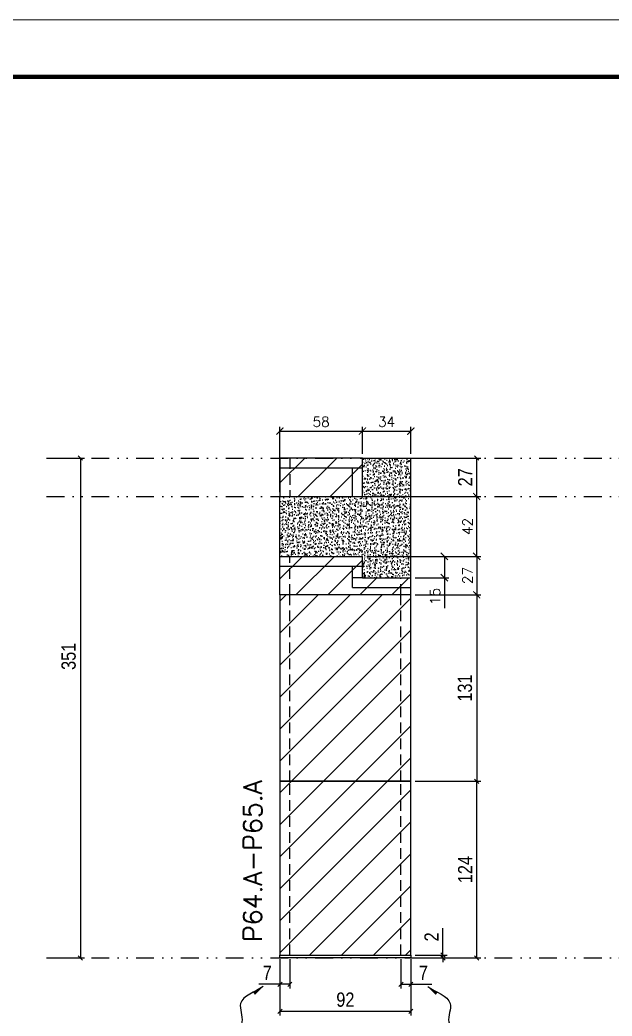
# Model space of a CAD drawing. Extents: x 28748 to 35002, y 14885 to 43501.
# Drawn here: x 29164 to 29580, y 35910 to 36609 of the extents above; entities that cross this region are included whole.
import ezdxf

# ---------------------------------------------------------------- set-up
doc = ezdxf.new("R2010")
doc.units = 0
for name, pattern in [('DASHED', [0.75, 0.5, -0.25]), ('DIVIDE2', [0.625, 0.25, -0.125, 0, -0.125, 0, -0.125]), ('HIDDEN', [0.375, 0.25, -0.125])]:
    doc.linetypes.add(name, pattern=pattern)
for name, color, linetype in [('COTA', 241, 'Continuous'), ('Nível', 160, 'Continuous'), ('Painéis', 200, 'Continuous'), ('SARR_2.2x7', 40, 'Continuous'), ('Sarrafo de Pressão', 42, 'HIDDEN')]:
    doc.layers.add(name, color=color, linetype=linetype)
for name, color, linetype, lineweight in [('Folhas', 255, 'Continuous', 9), ('Hachura', 251, 'Continuous', 9), ('SARRAFO DE PRESSAO', 251, 'DASHED', 9), ('Texto Seção', 7, 'Continuous', 15)]:
    doc.layers.add(name, color=color, linetype=linetype, lineweight=lineweight)
doc.styles.add('COTA TECNICA', font='techl___.ttf', dxfattribs={"height": 10})
doc.styles.add('COTA TECNICA-50', font='techl___.ttf', dxfattribs={"height": 10})
doc.styles.add('REGUA-120', font='ROMANS.shx', dxfattribs={"height": 15})
doc.styles.add('ROMANS', font='romans.shx')
doc.styles.get("Standard").update_dxf_attribs({"font": 'arial.ttf'})
doc.dimstyles.new('COTA PAINEL-50', dxfattribs={"dimtxt": 10, "dimasz": 3, "dimexe": 3, "dimexo": 3, "dimgap": 3, "dimtad": 1, "dimdec": 1, "dimzin": 12, "dimdsep": 46, "dimtxsty": 'COTA TECNICA-50', "dimblk1": 'OBLIQUE', "dimblk2": 'OBLIQUE', "dimsah": 1, "dimcen": 0.9, "dimclrd": 4, "dimclre": 4, "dimclrt": 240, "dimadec": 1, "dimazin": 3, "dimtfac": 1, "dimtdec": 1, "dimtmove": 0, "dimatfit": 3, "dimfxl": 1, "dimtolj": 1, "dimtzin": 12, "dimarcsym": 0})
doc.dimstyles.new('Cota Paínel', dxfattribs={"dimtxt": 7, "dimasz": 5, "dimexe": 3, "dimexo": 3, "dimgap": 3, "dimtad": 1, "dimdec": 1, "dimzin": 12, "dimdsep": 46, "dimtxsty": 'ROMANS', "dimblk": 'ARCHTICK', "dimcen": 0, "dimclrd": 4, "dimclre": 4, "dimclrt": 1, "dimadec": 1, "dimazin": 3, "dimtfac": 1, "dimtdec": 1, "dimtmove": 0, "dimatfit": 3, "dimldrblk": 'OBLIQUE', "dimfxl": 1, "dimtolj": 1, "dimtzin": 12, "dimarcsym": 0})
doc.dimstyles.new('PAINEL', dxfattribs={"dimtxt": 10, "dimasz": 3, "dimexe": 3, "dimexo": 3, "dimgap": 3, "dimtad": 1, "dimdec": 1, "dimzin": 12, "dimdsep": 46, "dimtxsty": 'COTA TECNICA', "dimblk1": 'OBLIQUE', "dimblk2": 'OBLIQUE', "dimsah": 1, "dimcen": 0.9, "dimclrd": 4, "dimclre": 4, "dimclrt": 240, "dimadec": 1, "dimazin": 3, "dimtfac": 1, "dimtdec": 1, "dimtmove": 0, "dimatfit": 3, "dimfxl": 1, "dimtolj": 1, "dimtzin": 12, "dimarcsym": 0})
doc.dimstyles.get("Standard").update_dxf_attribs({"dimtxt": 0.18, "dimasz": 0.18, "dimexe": 0.18, "dimexo": 0.0625, "dimgap": 0.09, "dimtad": 0, "dimtih": 1, "dimtoh": 1, "dimdec": 4, "dimzin": 0, "dimdsep": 46, "dimtxsty": 'Standard', "dimcen": 0.09, "dimadec": 0, "dimazin": 0, "dimtfac": 1, "dimtdec": 4, "dimtofl": 0, "dimtmove": 0, "dimatfit": 3, "dimfxl": 1, "dimtolj": 1, "dimtzin": 0, "dimarcsym": 0})
pattern_1 = [(45, (-100272.658, 8260.539), (-11.2253202, 11.2253202), [])]

# ---------------------------------------------------------------- blocks, each defined once
blk = doc.blocks.new('9999999999')
at = {"layer": 'Folhas'}
blk.add_lwpolyline([(98138.98, 34190.21), (99623.98, 34190.21), (99623.98, 35240.21), (98138.98, 35240.21)], close=True, dxfattribs=at)
at = {"layer": 'Folhas', "color": 30, "const_width": 3}
blk.add_lwpolyline([(98213.98, 34230.21), (99583.98, 34230.21), (99583.98, 35200.21), (98213.98, 35200.21)], close=True, dxfattribs=at)
blk = doc.blocks.new('_Oblique')
at = {"color": 0, "linetype": 'ByBlock', "lineweight": -2}
blk.add_line((-0.5, -0.5), (0.5, 0.5), dxfattribs=at)
blk = doc.blocks.new('*D1623')
at = {"layer": 'COTA', "color": 4, "linetype": 'ByBlock', "lineweight": -2, "transparency": 16777216}
for p, q in [((29186, 36301.58), (29209.72, 36301.58)), ((29206.72, 36301.58), (29206.72, 35950.58)), ((29186, 35950.58), (29209.72, 35950.58))]:
    blk.add_line(p, q, dxfattribs=at)
at = {"layer": 'Defpoints', "color": 0, "linetype": 'ByBlock', "transparency": 16777216}
for p in [(29183, 36301.58), (29183, 35950.58), (29206.72, 35950.58)]:
    blk.add_point(p, dxfattribs=at)
at = {"layer": 'COTA', "color": 4, "linetype": 'ByBlock', "lineweight": -2, "transparency": 16777216, "xscale": 3, "yscale": 3, "zscale": 3}
for p, rotation in [((29206.72, 36301.58), 90), ((29206.72, 35950.58), 270)]:
    blk.add_blockref('_Oblique', p, dxfattribs=dict(at, rotation=rotation))
at = {"layer": 'COTA', "color": 240, "linetype": 'ByBlock', "transparency": 16777216, "insert": (29198.5, 36162.36), "char_height": 10, "attachment_point": 5, "rotation": 90, "style": 'COTA TECNICA'}
blk.add_mtext('\\A1;351', dxfattribs=at)
blk = doc.blocks.new('*D585')
at = {"layer": 'COTA', "color": 4, "lineweight": -2, "transparency": 16777216}
for p, q in [((29346.85, 35949.58), (29346.85, 35910.12)), ((29438.85, 35949.58), (29438.85, 35910.12)), ((29346.85, 35913.12), (29438.85, 35913.12))]:
    blk.add_line(p, q, dxfattribs=at)
at = {"layer": 'Defpoints', "color": 0, "transparency": 16777216}
for p in [(29346.85, 35952.58), (29438.85, 35952.58), (29438.85, 35913.12)]:
    blk.add_point(p, dxfattribs=at)
at = {"layer": 'COTA', "color": 4, "lineweight": -2, "transparency": 16777216, "xscale": 3, "yscale": 3, "zscale": 3, "rotation": 180}
blk.add_blockref('_Oblique', (29346.85, 35913.12), dxfattribs=at)
at = {"layer": 'COTA', "color": 4, "lineweight": -2, "transparency": 16777216, "xscale": 3, "yscale": 3, "zscale": 3}
blk.add_blockref('_Oblique', (29438.85, 35913.12), dxfattribs=at)
at = {"layer": 'COTA', "color": 240, "transparency": 16777216, "insert": (29392.85, 35921.21), "char_height": 10, "attachment_point": 5, "style": 'COTA TECNICA'}
blk.add_mtext('\\A1;92', dxfattribs=at)
blk = doc.blocks.new('*D586')
at = {"layer": 'COTA', "color": 4, "lineweight": -2, "transparency": 16777216}
for p, q in [((29346.85, 35947.58), (29346.85, 35929.07)), ((29353.85, 35949.58), (29353.85, 35929.07)), ((29346.85, 35932.07), (29332.12, 35932.07)), ((29353.85, 35932.07), (29346.85, 35932.07))]:
    blk.add_line(p, q, dxfattribs=at)
at = {"layer": 'Defpoints', "color": 0, "transparency": 16777216}
for p in [(29353.85, 35952.58), (29346.85, 35950.58), (29346.85, 35932.07)]:
    blk.add_point(p, dxfattribs=at)
at = {"layer": 'COTA', "color": 4, "lineweight": -2, "transparency": 16777216, "xscale": 3, "yscale": 3, "zscale": 3, "rotation": 180}
blk.add_blockref('_Oblique', (29346.85, 35932.07), dxfattribs=at)
at = {"layer": 'COTA', "color": 4, "lineweight": -2, "transparency": 16777216, "xscale": 3, "yscale": 3, "zscale": 3}
blk.add_blockref('_Oblique', (29353.85, 35932.07), dxfattribs=at)
at = {"layer": 'COTA', "color": 240, "transparency": 16777216, "insert": (29337.98, 35940.14), "char_height": 10, "attachment_point": 5, "style": 'COTA TECNICA-50'}
blk.add_mtext('\\A1;7', dxfattribs=at)
blk = doc.blocks.new('*D587')
at = {"layer": 'COTA', "color": 4, "lineweight": -2, "transparency": 16777216}
for p, q in [((29431.85, 35949.58), (29431.85, 35929.07)), ((29438.85, 35947.58), (29438.85, 35929.07)), ((29431.85, 35932.07), (29438.85, 35932.07)), ((29438.85, 35932.07), (29453.58, 35932.07))]:
    blk.add_line(p, q, dxfattribs=at)
at = {"layer": 'Defpoints', "color": 0, "transparency": 16777216}
for p in [(29431.85, 35952.58), (29438.85, 35950.58), (29438.85, 35932.07)]:
    blk.add_point(p, dxfattribs=at)
at = {"layer": 'COTA', "color": 4, "lineweight": -2, "transparency": 16777216, "xscale": 3, "yscale": 3, "zscale": 3, "rotation": 180}
blk.add_blockref('_Oblique', (29431.85, 35932.07), dxfattribs=at)
at = {"layer": 'COTA', "color": 4, "lineweight": -2, "transparency": 16777216, "xscale": 3, "yscale": 3, "zscale": 3}
blk.add_blockref('_Oblique', (29438.85, 35932.07), dxfattribs=at)
at = {"layer": 'COTA', "color": 240, "transparency": 16777216, "insert": (29447.72, 35940.14), "char_height": 10, "attachment_point": 5, "style": 'COTA TECNICA-50'}
blk.add_mtext('\\A1;7', dxfattribs=at)
blk = doc.blocks.new('*D588')
at = {"layer": 'COTA', "color": 4, "lineweight": -2, "transparency": 16777216}
for p, q in [((29441.85, 36074.58), (29488.09, 36074.58)), ((29485.09, 35950.58), (29485.09, 36074.58)), ((29441.85, 35950.58), (29488.09, 35950.58))]:
    blk.add_line(p, q, dxfattribs=at)
at = {"layer": 'Defpoints', "color": 0, "transparency": 16777216}
for p in [(29438.85, 36074.58), (29485.09, 36074.58), (29438.85, 35950.58)]:
    blk.add_point(p, dxfattribs=at)
at = {"layer": 'COTA', "color": 4, "lineweight": -2, "transparency": 16777216, "xscale": 3, "yscale": 3, "zscale": 3}
for p, rotation in [((29485.09, 36074.58), 90), ((29485.09, 35950.58), 270)]:
    blk.add_blockref('_Oblique', p, dxfattribs=dict(at, rotation=rotation))
at = {"layer": 'COTA', "color": 240, "transparency": 16777216, "insert": (29477.02, 36012.58), "char_height": 10, "attachment_point": 5, "rotation": 90, "style": 'COTA TECNICA-50'}
blk.add_mtext('\\A1;124', dxfattribs=at)
blk = doc.blocks.new('*D589')
at = {"layer": 'COTA', "color": 4, "lineweight": -2, "transparency": 16777216}
for p, q in [((29461.38, 35952.58), (29461.38, 35971.38)), ((29441.85, 35952.58), (29464.38, 35952.58)), ((29461.38, 35950.58), (29461.38, 35952.58)), ((29441.85, 35950.58), (29464.38, 35950.58)), ((29461.38, 35950.58), (29461.38, 35947.58))]:
    blk.add_line(p, q, dxfattribs=at)
at = {"layer": 'Defpoints', "color": 0, "transparency": 16777216}
for p in [(29438.85, 35952.58), (29438.85, 35950.58), (29461.38, 35950.58)]:
    blk.add_point(p, dxfattribs=at)
at = {"layer": 'COTA', "color": 4, "lineweight": -2, "transparency": 16777216, "xscale": 3, "yscale": 3, "zscale": 3}
for p, rotation in [((29461.38, 35952.58), 270), ((29461.38, 35950.58), 90)]:
    blk.add_blockref('_Oblique', p, dxfattribs=dict(at, rotation=rotation))
at = {"layer": 'COTA', "color": 240, "transparency": 16777216, "insert": (29453.38, 35965.32), "char_height": 10, "attachment_point": 5, "rotation": 90, "style": 'COTA TECNICA-50'}
blk.add_mtext('\\A1;2', dxfattribs=at)
blk = doc.blocks.new('*D590')
at = {"layer": 'COTA', "color": 4, "linetype": 'ByBlock', "lineweight": -2, "transparency": 16777216}
for p, q in [((29441.85, 36205.58), (29488.09, 36205.58)), ((29485.09, 36205.58), (29485.09, 36074.58)), ((29441.85, 36074.58), (29488.09, 36074.58))]:
    blk.add_line(p, q, dxfattribs=at)
at = {"layer": 'Defpoints', "color": 0, "linetype": 'ByBlock', "transparency": 16777216}
for p in [(29438.85, 36205.58), (29438.85, 36074.58), (29485.09, 36074.58)]:
    blk.add_point(p, dxfattribs=at)
at = {"layer": 'COTA', "color": 4, "linetype": 'ByBlock', "lineweight": -2, "transparency": 16777216, "xscale": 3, "yscale": 3, "zscale": 3}
for p, rotation in [((29485.09, 36205.58), 90), ((29485.09, 36074.58), 270)]:
    blk.add_blockref('_Oblique', p, dxfattribs=dict(at, rotation=rotation))
at = {"layer": 'COTA', "color": 240, "linetype": 'ByBlock', "transparency": 16777216, "insert": (29476.87, 36140.08), "char_height": 10, "attachment_point": 5, "rotation": 90, "style": 'COTA TECNICA'}
blk.add_mtext('\\A1;131', dxfattribs=at)
blk = doc.blocks.new('_ArchTick')
at = {"color": 0, "linetype": 'ByBlock', "const_width": 0.15}
blk.add_lwpolyline([(-0.5, -0.5), (0.5, 0.5)], dxfattribs=at)
blk = doc.blocks.new('*D1683')
at = {"layer": 'COTA', "color": 4, "lineweight": -2, "transparency": 16777216}
for p, q in [((29407.85, 36232.58), (29488.09, 36232.58)), ((29485.09, 36232.58), (29485.09, 36205.58)), ((29441.85, 36205.58), (29488.09, 36205.58))]:
    blk.add_line(p, q, dxfattribs=at)
at = {"layer": 'Defpoints', "color": 0, "transparency": 16777216}
for p in [(29404.85, 36232.58), (29438.85, 36205.58), (29485.09, 36205.58)]:
    blk.add_point(p, dxfattribs=at)
at = {"layer": 'COTA', "color": 4, "lineweight": -2, "transparency": 16777216, "xscale": 5, "yscale": 5, "zscale": 5}
for p, rotation in [((29485.09, 36232.58), 90), ((29485.09, 36205.58), 270)]:
    blk.add_blockref('_ArchTick', p, dxfattribs=dict(at, rotation=rotation))
at = {"layer": 'COTA', "color": 1, "transparency": 16777216, "insert": (29478.59, 36219.08), "char_height": 7, "attachment_point": 5, "rotation": 90, "style": 'ROMANS'}
blk.add_mtext('\\A1;27', dxfattribs=at)
blk = doc.blocks.new('*D1684')
at = {"layer": 'COTA', "color": 4, "lineweight": -2, "transparency": 16777216}
for p, q in [((29407.85, 36232.58), (29465.42, 36232.58)), ((29462.42, 36232.58), (29462.42, 36217.58)), ((29441.85, 36217.58), (29465.42, 36217.58)), ((29462.42, 36217.58), (29462.42, 36196.24))]:
    blk.add_line(p, q, dxfattribs=at)
at = {"layer": 'Defpoints', "color": 0, "transparency": 16777216}
for p in [(29404.85, 36232.58), (29438.85, 36217.58), (29462.42, 36217.58)]:
    blk.add_point(p, dxfattribs=at)
at = {"layer": 'COTA', "color": 4, "lineweight": -2, "transparency": 16777216, "xscale": 5, "yscale": 5, "zscale": 5}
for p, rotation in [((29462.42, 36232.58), 90), ((29462.42, 36217.58), 270)]:
    blk.add_blockref('_ArchTick', p, dxfattribs=dict(at, rotation=rotation))
at = {"layer": 'COTA', "color": 1, "transparency": 16777216, "insert": (29455.92, 36204.41), "char_height": 7, "attachment_point": 5, "rotation": 90, "style": 'ROMANS'}
blk.add_mtext('\\A1;15', dxfattribs=at)
blk = doc.blocks.new('*D1666')
at = {"layer": 'COTA', "color": 4, "lineweight": -2, "transparency": 16777216}
for p, q in [((29346.85, 36277.58), (29346.85, 36323.55)), ((29404.85, 36304.58), (29404.85, 36323.55)), ((29346.85, 36320.55), (29404.85, 36320.55))]:
    blk.add_line(p, q, dxfattribs=at)
at = {"layer": 'Defpoints', "color": 0, "transparency": 16777216}
for p in [(29404.85, 36320.55), (29404.85, 36301.58), (29346.85, 36274.58)]:
    blk.add_point(p, dxfattribs=at)
at = {"layer": 'COTA', "color": 4, "lineweight": -2, "transparency": 16777216, "xscale": 5, "yscale": 5, "zscale": 5, "rotation": 180}
blk.add_blockref('_ArchTick', (29346.85, 36320.55), dxfattribs=at)
at = {"layer": 'COTA', "color": 4, "lineweight": -2, "transparency": 16777216, "xscale": 5, "yscale": 5, "zscale": 5}
blk.add_blockref('_ArchTick', (29404.85, 36320.55), dxfattribs=at)
at = {"layer": 'COTA', "color": 1, "transparency": 16777216, "insert": (29375.85, 36327.05), "char_height": 7, "attachment_point": 5, "style": 'ROMANS'}
blk.add_mtext('\\A1;58', dxfattribs=at)
blk = doc.blocks.new('*D1667')
at = {"layer": 'COTA', "color": 4, "lineweight": -2, "transparency": 16777216}
for p, q in [((29404.85, 36304.58), (29404.85, 36323.55)), ((29438.85, 36304.58), (29438.85, 36323.55)), ((29404.85, 36320.55), (29438.85, 36320.55))]:
    blk.add_line(p, q, dxfattribs=at)
at = {"layer": 'Defpoints', "color": 0, "transparency": 16777216}
for p in [(29438.85, 36320.55), (29404.85, 36301.58), (29438.85, 36301.58)]:
    blk.add_point(p, dxfattribs=at)
at = {"layer": 'COTA', "color": 4, "lineweight": -2, "transparency": 16777216, "xscale": 5, "yscale": 5, "zscale": 5, "rotation": 180}
blk.add_blockref('_ArchTick', (29404.85, 36320.55), dxfattribs=at)
at = {"layer": 'COTA', "color": 4, "lineweight": -2, "transparency": 16777216, "xscale": 5, "yscale": 5, "zscale": 5}
blk.add_blockref('_ArchTick', (29438.85, 36320.55), dxfattribs=at)
at = {"layer": 'COTA', "color": 1, "transparency": 16777216, "insert": (29421.85, 36327.05), "char_height": 7, "attachment_point": 5, "style": 'ROMANS'}
blk.add_mtext('\\A1;34', dxfattribs=at)
blk = doc.blocks.new('*D567')
at = {"layer": 'COTA', "color": 4, "lineweight": -2, "transparency": 16777216}
for p, q in [((29407.85, 36274.58), (29488.09, 36274.58)), ((29485.09, 36232.58), (29485.09, 36274.58)), ((29407.85, 36232.58), (29488.09, 36232.58))]:
    blk.add_line(p, q, dxfattribs=at)
at = {"layer": 'Defpoints', "color": 0, "transparency": 16777216}
for p in [(29404.85, 36274.58), (29485.09, 36274.58), (29404.85, 36232.58)]:
    blk.add_point(p, dxfattribs=at)
at = {"layer": 'COTA', "color": 4, "lineweight": -2, "transparency": 16777216, "xscale": 5, "yscale": 5, "zscale": 5}
for p, rotation in [((29485.09, 36274.58), 90), ((29485.09, 36232.58), 270)]:
    blk.add_blockref('_ArchTick', p, dxfattribs=dict(at, rotation=rotation))
at = {"layer": 'COTA', "color": 1, "transparency": 16777216, "insert": (29478.59, 36253.58), "char_height": 7, "attachment_point": 5, "rotation": 90, "style": 'ROMANS'}
blk.add_mtext('\\A1;42', dxfattribs=at)
blk = doc.blocks.new('*D2253')
at = {"layer": 'COTA', "color": 4, "lineweight": -2, "transparency": 16777216}
for p, q in [((29441.85, 36301.58), (29488.09, 36301.58)), ((29485.09, 36274.58), (29485.09, 36301.58)), ((29407.85, 36274.58), (29488.09, 36274.58))]:
    blk.add_line(p, q, dxfattribs=at)
at = {"layer": 'Defpoints', "color": 0, "transparency": 16777216}
for p in [(29438.85, 36301.58), (29485.09, 36301.58), (29404.85, 36274.58)]:
    blk.add_point(p, dxfattribs=at)
at = {"layer": 'COTA', "color": 4, "lineweight": -2, "transparency": 16777216, "xscale": 3, "yscale": 3, "zscale": 3}
for p, rotation in [((29485.09, 36301.58), 90), ((29485.09, 36274.58), 270)]:
    blk.add_blockref('_Oblique', p, dxfattribs=dict(at, rotation=rotation))
at = {"layer": 'COTA', "color": 240, "transparency": 16777216, "insert": (29477.02, 36288.08), "char_height": 10, "attachment_point": 5, "rotation": 90, "style": 'COTA TECNICA'}
blk.add_mtext('\\A1;27', dxfattribs=at)

msp = doc.modelspace()

# ---------------------------------------------------------------- hatches: boundary and pattern name
at = {"layer": 'COTA', "linetype": 'ByBlock'}
h = msp.add_hatch(dxfattribs=at)
h.set_pattern_fill('AR-CONC', color=256, scale=0.03)
h.paths.add_polyline_path([(29438.85, 36301.58), (29404.85, 36301.58), (29404.85, 36274.58), (29346.85, 36274.58), (29346.85, 36232.58), (29404.85, 36232.58), (29404.85, 36217.58), (29438.85, 36217.58)])
at = {"layer": 'Hachura'}
h = msp.add_hatch(dxfattribs=at)
h.set_pattern_fill('ANSI31', color=256, scale=5)
h.paths.add_polyline_path([(29404.85, 36301.58), (29346.85, 36301.58), (29346.85, 36274.58), (29404.85, 36274.58)], flags=17)
h = msp.add_hatch(dxfattribs=at)
h.set_pattern_fill('ANSI31', color=256, scale=5)
h.paths.add_polyline_path([(29438.85, 36217.58), (29404.85, 36217.58), (29404.85, 36232.58), (29346.85, 36232.58), (29346.85, 36205.58), (29438.85, 36205.58)])
at = {"layer": 'Hachura', "linetype": 'ByBlock'}
h = msp.add_hatch(dxfattribs=at)
h.set_pattern_fill('ANSI31', color=256, scale=5)
h.set_pattern_definition(pattern_1)
h.paths.add_polyline_path([(29346.85, 36205.58), (29346.85, 36074.58), (29438.85, 36074.58), (29438.85, 36205.58)])
h = msp.add_hatch(dxfattribs=at)
h.set_pattern_fill('ANSI31', color=256, scale=5)
h.set_pattern_definition(pattern_1)
h.paths.add_polyline_path([(29438.85, 36074.58), (29346.85, 36074.58), (29346.85, 35952.58), (29438.85, 35952.58)])

# ---------------------------------------------------------------- linework, layer by layer
at = {"layer": 'COTA', "linetype": 'ByBlock'}
for p, q in [((29404.85, 36301.58), (29438.85, 36301.58)), ((29438.85, 36217.58), (29438.85, 36301.58)), ((29346.85, 36232.58), (29346.85, 36274.58))]:
    msp.add_line(p, q, dxfattribs=at)
at = {"layer": 'Nível', "color": 4, "linetype": 'DIVIDE2', "ltscale": 50}
for p, q in [((29183, 36301.58), (30193.34, 36301.58)), ((29183, 36274.58), (30193.34, 36274.58)), ((29183, 35950.58), (30193.34, 35950.58))]:
    msp.add_line(p, q, dxfattribs=at)
at = {"layer": 'Painéis'}
for p, q in [((29404.85, 36301.58), (29346.85, 36301.58)), ((29346.85, 36301.58), (29346.85, 36274.58)), ((29404.85, 36274.58), (29404.85, 36301.58)), ((29346.85, 36274.58), (29404.85, 36274.58)), ((29346.85, 36205.58), (29346.85, 36232.58)), ((29346.85, 36232.58), (29404.85, 36232.58)), ((29404.85, 36217.58), (29404.85, 36232.58)), ((29404.85, 36217.58), (29438.85, 36217.58)), ((29438.85, 36205.58), (29438.85, 36217.58))]:
    msp.add_line(p, q, dxfattribs=at)
for points in [[(29346.85, 36074.58), (29438.85, 36074.58), (29438.85, 36205.58), (29346.85, 36205.58)], [(29346.85, 35952.58), (29438.85, 35952.58), (29438.85, 36074.58), (29346.85, 36074.58)], [(29346.85, 35952.58), (29438.85, 35952.58), (29438.85, 35950.58), (29346.85, 35950.58)]]:
    msp.add_lwpolyline(points, close=True, dxfattribs=at)
at = {"layer": 'SARR_2.2x7'}
for p, q in [((29404.85, 36294.58), (29346.85, 36294.58)), ((29397.85, 36274.58), (29397.85, 36294.58)), ((29346.85, 36225.58), (29404.85, 36225.58)), ((29397.85, 36217.58), (29397.85, 36225.58)), ((29397.85, 36210.58), (29397.85, 36217.58)), ((29404.85, 36217.58), (29397.85, 36217.58)), ((29397.85, 36210.58), (29438.85, 36210.58))]:
    msp.add_line(p, q, dxfattribs=at)
at = {"layer": 'Sarrafo de Pressão', "ltscale": 30}
for p, q in [((29353.85, 36301.58), (29353.85, 36274.58)), ((29353.85, 36205.58), (29353.85, 36232.58)), ((29431.85, 36205.58), (29431.85, 36217.58)), ((29353.85, 36074.58), (29353.85, 36205.58)), ((29431.85, 36074.58), (29431.85, 36205.58)), ((29353.85, 35952.58), (29353.85, 36074.58)), ((29431.85, 35952.58), (29431.85, 36074.58))]:
    msp.add_line(p, q, dxfattribs=at)

# ---------------------------------------------------------------- block references
at = {"layer": 'SARRAFO DE PRESSAO', "color": 6, "linetype": 'ByBlock'}
msp.add_blockref('9999999999', (-69390.64, 1369.09), dxfattribs=at)

# ---------------------------------------------------------------- texts
at = {"layer": 'Texto Seção', "insert": (29334.23, 35961.83), "char_height": 13, "width": 285.3299, "attachment_point": 7, "rotation": 90, "style": 'REGUA-120'}
msp.add_mtext('P64.A-P65.A', dxfattribs=at)

# ---------------------------------------------------------------- dimensions: what is measured, and where the dimension line sits
at = {"layer": 'COTA'}
for base, p1, p2, dimstyle, picture, middle in [((29404.85, 36320.55), (29346.85, 36274.58), (29404.85, 36301.58), 'Cota Paínel', '*D1666', (29375.85, 36327.05)), ((29438.85, 35932.07), (29431.85, 35952.58), (29438.85, 35950.58), 'COTA PAINEL-50', '*D587', (29447.72, 35940.14))]:
    dim = msp.add_linear_dim(base=base, p1=p1, p2=p2, dimstyle=dimstyle, dxfattribs=at)
    dim.commit()
    dim.dimension.update_dxf_attribs({"geometry": picture, "text_midpoint": middle})
for base, p1, p2, dimstyle, override, picture, middle in [((29438.85, 36320.55), (29404.85, 36301.58), (29438.85, 36301.58), 'Cota Paínel', {"dimtmove": 1}, '*D1667', (29421.85, 36327.05)), ((29438.85, 35913.12), (29346.85, 35952.58), (29438.85, 35952.58), 'PAINEL', {"dimarcsym": 2}, '*D585', (29392.85, 35921.21))]:
    dim = msp.add_linear_dim(base=base, p1=p1, p2=p2, dimstyle=dimstyle, override=override, dxfattribs=at)
    dim.commit()
    dim.dimension.update_dxf_attribs({"geometry": picture, "text_midpoint": middle})
at = {"layer": 'COTA', "linetype": 'ByBlock'}
dim = msp.add_linear_dim(base=(29206.72, 35950.58), p1=(29183, 36301.58), p2=(29183, 35950.58), angle=90, dimstyle='PAINEL', dxfattribs=at)
dim.commit()
dim.dimension.update_dxf_attribs({"geometry": '*D1623', "text_midpoint": (29206.72, 36162.36), "dimtype": 160})
at = {"layer": 'COTA'}
for base, p1, p2, angle, dimstyle, picture, middle in [((29485.09, 36301.58), (29404.85, 36274.58), (29438.85, 36301.58), 90, 'PAINEL', '*D2253', (29477.02, 36288.08)), ((29485.09, 36274.58), (29404.85, 36232.58), (29404.85, 36274.58), 90, 'Cota Paínel', '*D567', (29478.59, 36253.58)), ((29485.09, 36205.58), (29404.85, 36232.58), (29438.85, 36205.58), 90, 'Cota Paínel', '*D1683', (29478.59, 36219.08)), ((29462.42, 36217.58), (29404.85, 36232.58), (29438.85, 36217.58), 90, 'Cota Paínel', '*D1684', (29455.92, 36204.41)), ((29485.09, 36074.58), (29438.85, 35950.58), (29438.85, 36074.58), 90, 'COTA PAINEL-50', '*D588', (29477.02, 36012.58)), ((29346.85, 35932.07), (29353.85, 35952.58), (29346.85, 35950.58), 180, 'COTA PAINEL-50', '*D586', (29337.98, 35940.14))]:
    dim = msp.add_linear_dim(base=base, p1=p1, p2=p2, angle=angle, dimstyle=dimstyle, dxfattribs=at)
    dim.commit()
    dim.dimension.update_dxf_attribs({"geometry": picture, "text_midpoint": middle})
at = {"layer": 'COTA', "linetype": 'ByBlock'}
dim = msp.add_linear_dim(base=(29485.09, 36074.58), p1=(29438.85, 36205.58), p2=(29438.85, 36074.58), angle=90, dimstyle='PAINEL', dxfattribs=at)
dim.commit()
dim.dimension.update_dxf_attribs({"geometry": '*D590', "text_midpoint": (29476.87, 36140.08)})
at = {"layer": 'COTA'}
dim = msp.add_linear_dim(base=(29461.38, 35950.58), p1=(29438.85, 35952.58), p2=(29438.85, 35950.58), angle=90, dimstyle='COTA PAINEL-50', dxfattribs=at)
dim.commit()
dim.dimension.update_dxf_attribs({"geometry": '*D589', "text_midpoint": (29461.38, 35965.32), "dimtype": 160})

# ---------------------------------------------------------------- leaders
at = {"layer": 'COTA', "path_type": 1}
for points in [[(29335.02, 35930.4), (29319.24, 35918.56), (29320.16, 35905.55), (29314.61, 35895.77)], [(29450.68, 35930.4), (29466.46, 35918.56), (29465.54, 35905.55), (29471.09, 35895.77)]]:
    msp.add_leader(points, dimstyle='Standard', override={"dimasz": 8}, dxfattribs=at)

doc.saveas('drawing.dxf')
